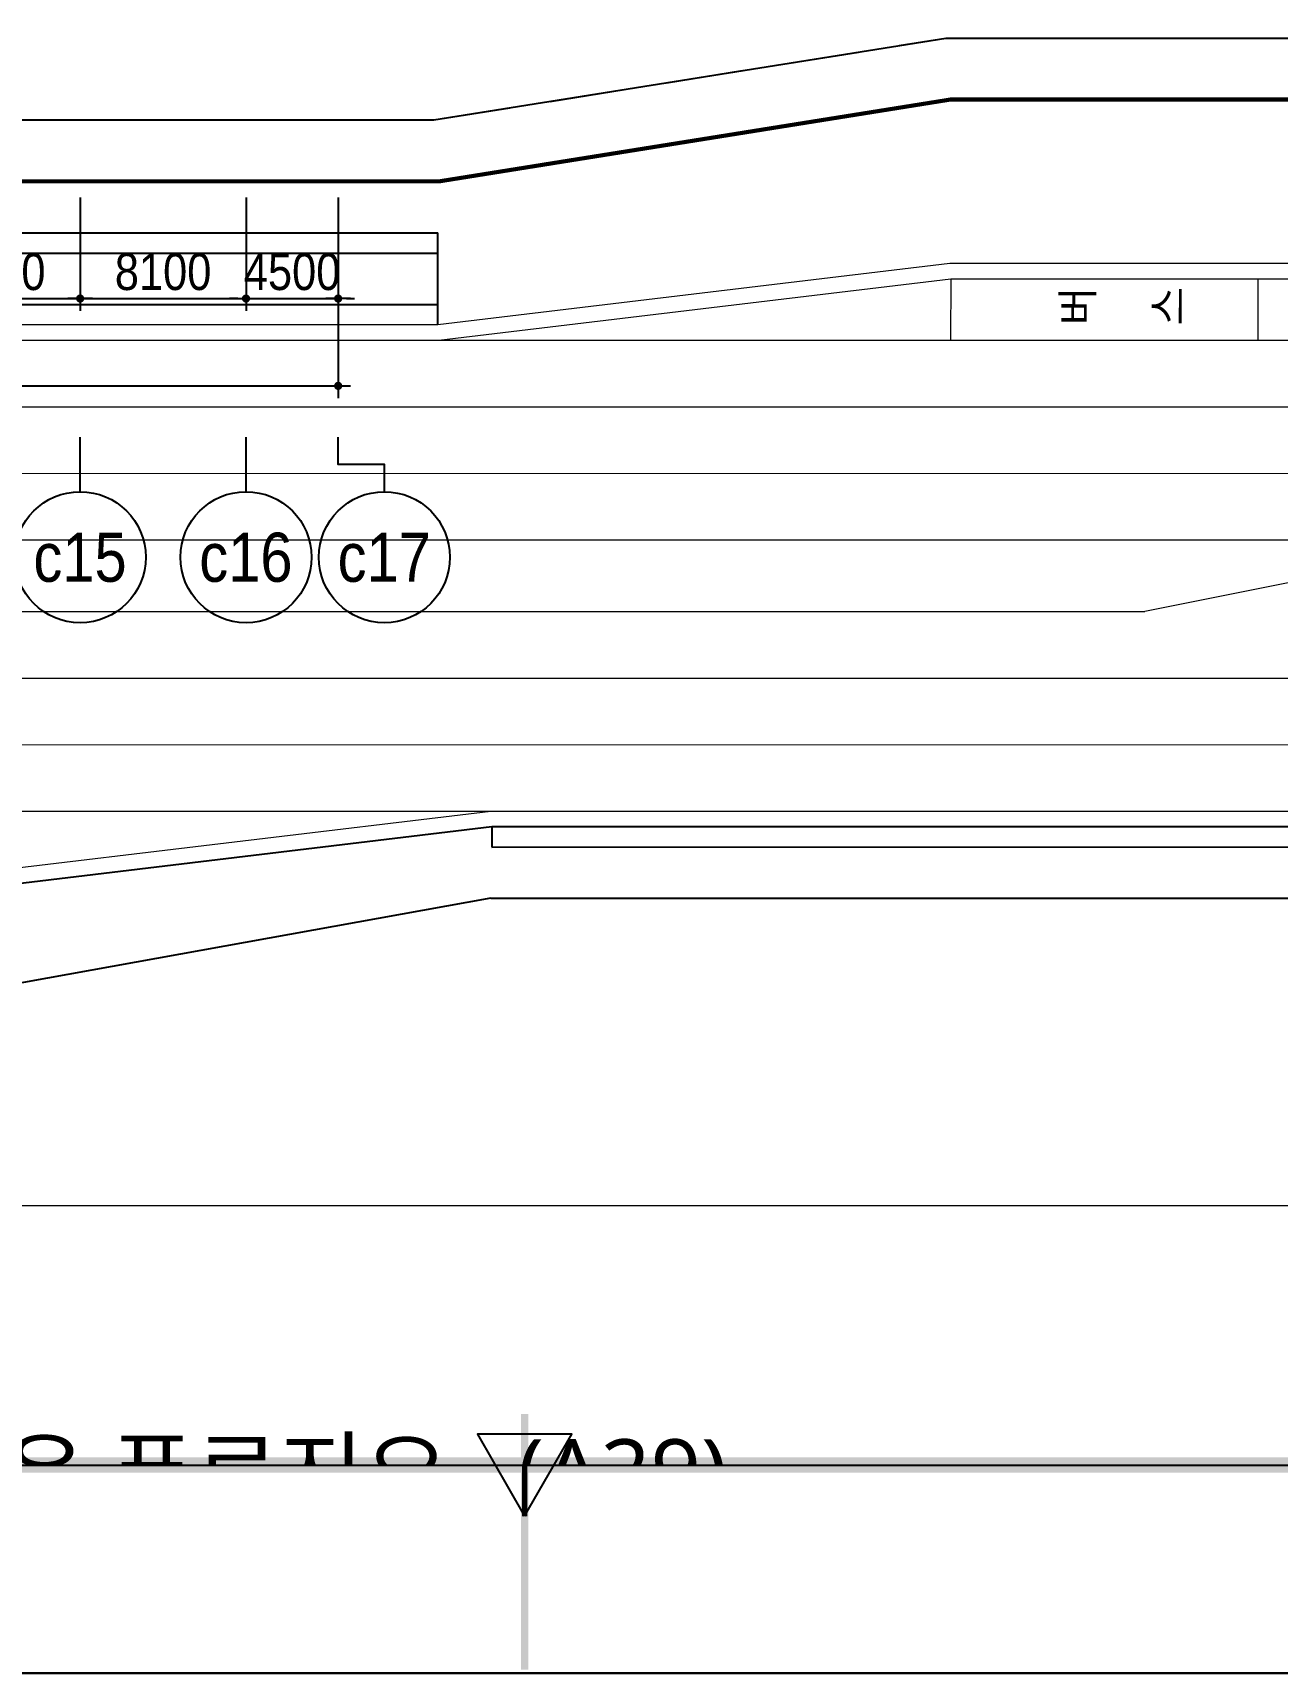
# Model space of a CAD drawing. Header units: millimetres. Extents: x 75184266 to 76346726, y -35077925 to -33679385.
# Drawn here: x 75409672 to 75470442, y -35077925 to -34997819 of the extents above; entities that cross this region are included whole.
import ezdxf
from ezdxf.enums import TextEntityAlignment as Align
from ezdxf.xclip import XClip

# ---------------------------------------------------------------- set-up
doc = ezdxf.new("R2010")
doc.units = ezdxf.units.MM
doc.header["$LTSCALE"] = 50
doc.header["$MEASUREMENT"] = 0
doc.header["$XCLIPFRAME"] = 2
doc.header["$PDMODE"] = 1
doc.header["$PDSIZE"] = -3
for name, pattern in [('PHANTOM2', [1.25, 0.625, -0.125, 0.125, -0.125, 0.125, -0.125]), ('XR-B1$0$XR-지하3층$0$HID1', [2.3, 1.5, -0.8]), ('XR-B1$0$XR-지하3층$0$PHANTOM2', [1.25, 0.625, -0.125, 0.125, -0.125, 0.125, -0.125]), ('XR-지하3층$0$ANYANG1', [11.5, 6, -1, 1, -1.5, 1, -1]), ('XR-지하3층$0$HID1', [2.3, 1.5, -0.8]), ('XR-지하3층$0$L2-2', [2.5, 1, -1.5]), ('XR-지하3층$0$PHANTOM2', [1.25, 0.625, -0.125, 0.125, -0.125, 0.125, -0.125])]:
    doc.linetypes.add(name, pattern=pattern)
doc.layers.get('0').update_dxf_attribs({"linetype": 'CONTINUOUS'})
doc.layers.get('Defpoints').update_dxf_attribs({"color": 51, "linetype": 'CONTINUOUS'})
for name, color, linetype in [('AZ-LINE', 3, 'CONTINUOUS'), ('XR-B1$0$XR-지하3층$0$-L-land1', 6, 'CONTINUOUS'), ('XR-지하3층$0$-L-land1', 6, 'CONTINUOUS'), ('XR-지하3층$0$00000-변경가로망', 7, 'CONTINUOUS'), ('XR-지하3층$0$DIM', 7, 'CONTINUOUS'), ('XR-지하3층$0$보도라인', 7, 'CONTINUOUS')]:
    doc.layers.add(name, color=color, linetype=linetype)
for name, color, linetype, plot in [('XR-B1$0$XR-지하3층$0$DEFPOINT', 142, 'CONTINUOUS', False), ('XR-기준층$0$XR-지하3층$0$DEFPOINT', 142, 'CONTINUOUS', False), ('XR-지하3층$0$DEFPOINT', 142, 'CONTINUOUS', False), ('건축', 8, 'CONTINUOUS', False)]:
    doc.layers.add(name, color=color, linetype=linetype, plot=plot)
for name, color, linetype, lineweight in [('XR-지하3층$0$$-길가장자리선', 7, 'CONTINUOUS', 0), ('XR-지하3층$0$$-중앙선', 7, 'CONTINUOUS', 0), ('XR-지하3층$0$$-차로분리', 7, 'CONTINUOUS', 0), ('XR-지하3층$0$00000-계획선', 7, 'CONTINUOUS', 0), ('XR-지하3층$0$0_plan', 7, 'CONTINUOUS', 0)]:
    doc.layers.add(name, color=color, linetype=linetype, lineweight=lineweight)
doc.styles.add('XR-지하3층$0$20110829_평면도_면적조정$0$돋움', font='')
doc.styles.add('XR-지하3층$0$@hy', font='')
doc.styles.add('XR-지하3층$0$돋움', font='', dxfattribs={"width": 0.9})
doc.styles.add('XR-지하3층$0$울릉도m', font='')
doc.styles.get('XR-지하3층$0$20110829_평면도_면적조정$0$돋움').set_extended_font_data('Dotum')
doc.styles.get('XR-지하3층$0$@hy').set_extended_font_data('@Malgun Gothic')
doc.styles.get('XR-지하3층$0$돋움').set_extended_font_data('Dotum')
doc.styles.get('XR-지하3층$0$울릉도m').set_extended_font_data('Malgun Gothic')
doc.dimstyles.new('XR-지하3층$0$20110829_평면도_면적조정$0$std_style', dxfattribs={"dimscale": 400, "dimtxt": 3, "dimasz": 1, "dimexe": 1.5, "dimexo": 2, "dimgap": 1, "dimtad": 1, "dimtoh": 1, "dimdec": 0, "dimzin": 0, "dimdsep": 46, "dimtxsty": 'XR-지하3층$0$돋움', "dimblk": 'XR-지하3층$0$20110829_평면도_면적조정$0$01420DDOT01', "dimblk1": 'XR-지하3층$0$20110829_평면도_면적조정$0$01420DDOT01', "dimblk2": 'XR-지하3층$0$20110829_평면도_면적조정$0$01420DDOT01', "dimcen": 2.5, "dimdle": 8, "dimclrd": 256, "dimclre": 256, "dimclrt": 256, "dimadec": 0, "dimazin": 0, "dimtfac": 1, "dimtdec": 0, "dimtix": 1, "dimtmove": 2, "dimatfit": 3, "dimldrblk": 'XR-지하3층$0$20110829_평면도_면적조정$0$_ClosedBlank', "dimfxl": 1, "dimtolj": 1, "dimtzin": 0, "dimlwd": -1, "dimlwe": -1, "dimarcsym": 0})

# ---------------------------------------------------------------- blocks, each defined once
blk = doc.blocks.new('바탕폼')
at = {"layer": 'AZ-LINE', "ltscale": 10}
blk.add_lwpolyline([(841, 594.71), (0, 594.71), (0, 0), (841, 0)], close=True, dxfattribs=at)
at = {"layer": 'AZ-LINE', "const_width": 1.5}
blk.add_lwpolyline([(20, 574.35), (20, 20.35), (821, 20.35), (821, 574.35)], close=True, dxfattribs=at)
at = {"layer": 'AZ-LINE'}
for points, const_width in [([(380.5, 25.36), (380.5, 0.35)], 0.7), ([(380.5, 20.35), (380.5, 15.35)], 0.5)]:
    blk.add_lwpolyline(points, dxfattribs=dict(at, const_width=const_width))
blk.add_lwpolyline([(380.5, 15.35), (385.1, 23.36), (375.9, 23.36)], close=True, dxfattribs=at)
blk = doc.blocks.new('XR-지하3층$0$20110829_평면도_면적조정$0$01420DDOT01')
blk.add_line((-1.5, 0), (1.5, 0))
at = {"const_width": 0.5}
blk.add_lwpolyline([(-0.25, 0, 1), (0.25, 0, 1)], format="xyb", close=True, dxfattribs=at)
blk = doc.blocks.new('*D261')
at = {"layer": 'Defpoints', "color": 0, "transparency": 16777216}
for p in [(75298484, -35005069, 0), (75424584, -35005069, 0), (75424584, -35015062)]:
    blk.add_point(p, dxfattribs=at)
at = {"layer": '건축'}
for p, q in [((75298484, -35005869), (75298484, -35015662)), ((75424584, -35005869), (75424584, -35015662)), ((75298884, -35015062), (75424184, -35015062))]:
    blk.add_line(p, q, dxfattribs=at)
at = {"layer": '건축', "xscale": 400, "yscale": 400, "zscale": 400, "rotation": 180}
blk.add_blockref('XR-지하3층$0$20110829_평면도_면적조정$0$01420DDOT01', (75298484, -35015062), dxfattribs=at)
at = {"layer": '건축', "xscale": 400, "yscale": 400, "zscale": 400}
blk.add_blockref('XR-지하3층$0$20110829_평면도_면적조정$0$01420DDOT01', (75424584, -35015062), dxfattribs=at)
at = {"layer": '건축', "insert": (75361534, -35013761), "char_height": 1800, "attachment_point": 5, "style": 'XR-지하3층$0$돋움'}
blk.add_mtext('\\A1;126100', dxfattribs=at)
blk = doc.blocks.new('XR-지하3층$0$20110829_평면도_면적조정$0$_ClosedBlank')
at = {"color": 0, "linetype": 'ByBlock', "lineweight": -2}
for p, q in [((-1, 0.17), (0, 0)), ((-1, 0.17), (-1, -0.17)), ((0, 0), (-1, -0.17))]:
    blk.add_line(p, q, dxfattribs=at)
blk = doc.blocks.new('*D265')
at = {"layer": 'Defpoints', "color": 0, "transparency": 16777216}
for p in [(75403884, -35005069, 0), (75411984, -35005069, 0), (75411984, -35010796)]:
    blk.add_point(p, dxfattribs=at)
at = {"layer": '건축'}
for p, q in [((75403884, -35005869), (75403884, -35011396)), ((75411984, -35005869), (75411984, -35011396)), ((75404284, -35010796), (75411584, -35010796))]:
    blk.add_line(p, q, dxfattribs=at)
at = {"layer": '건축', "xscale": 400, "yscale": 400, "zscale": 400, "rotation": 180}
blk.add_blockref('XR-지하3층$0$20110829_평면도_면적조정$0$01420DDOT01', (75403884, -35010796), dxfattribs=at)
at = {"layer": '건축', "xscale": 400, "yscale": 400, "zscale": 400}
blk.add_blockref('XR-지하3층$0$20110829_평면도_면적조정$0$01420DDOT01', (75411984, -35010796), dxfattribs=at)
at = {"layer": '건축', "insert": (75407934, -35009494), "char_height": 1800, "attachment_point": 5, "style": 'XR-지하3층$0$돋움'}
blk.add_mtext('\\A1;8100', dxfattribs=at)
blk = doc.blocks.new('*D266')
at = {"layer": 'Defpoints', "color": 0, "transparency": 16777216}
for p in [(75411984, -35005069, 0), (75420084, -35005069, 0), (75420084, -35010796)]:
    blk.add_point(p, dxfattribs=at)
at = {"layer": '건축'}
for p, q in [((75411984, -35005869), (75411984, -35011396)), ((75420084, -35005869), (75420084, -35011396)), ((75412384, -35010796), (75419684, -35010796))]:
    blk.add_line(p, q, dxfattribs=at)
at = {"layer": '건축', "xscale": 400, "yscale": 400, "zscale": 400, "rotation": 180}
blk.add_blockref('XR-지하3층$0$20110829_평면도_면적조정$0$01420DDOT01', (75411984, -35010796), dxfattribs=at)
at = {"layer": '건축', "xscale": 400, "yscale": 400, "zscale": 400}
blk.add_blockref('XR-지하3층$0$20110829_평면도_면적조정$0$01420DDOT01', (75420084, -35010796), dxfattribs=at)
at = {"layer": '건축', "insert": (75416034, -35009494), "char_height": 1800, "attachment_point": 5, "style": 'XR-지하3층$0$돋움'}
blk.add_mtext('\\A1;8100', dxfattribs=at)
blk = doc.blocks.new('*D290')
at = {"layer": 'Defpoints', "color": 0, "transparency": 16777216}
for p in [(75420084, -35005069, 0), (75424584, -35005069, 0), (75424584, -35010796)]:
    blk.add_point(p, dxfattribs=at)
at = {"layer": '건축'}
for p, q in [((75420084, -35005869), (75420084, -35011396)), ((75424584, -35005869), (75424584, -35011396)), ((75419684, -35010796), (75419284, -35010796)), ((75420084, -35010796), (75424584, -35010796)), ((75424984, -35010796), (75425384, -35010796))]:
    blk.add_line(p, q, dxfattribs=at)
at = {"layer": '건축', "xscale": 400, "yscale": 400, "zscale": 400}
blk.add_blockref('XR-지하3층$0$20110829_평면도_면적조정$0$01420DDOT01', (75420084, -35010796), dxfattribs=at)
at = {"layer": '건축', "xscale": 400, "yscale": 400, "zscale": 400, "rotation": 180}
blk.add_blockref('XR-지하3층$0$20110829_평면도_면적조정$0$01420DDOT01', (75424584, -35010796), dxfattribs=at)
at = {"layer": '건축', "insert": (75422334, -35009494), "char_height": 1800, "attachment_point": 5, "style": 'XR-지하3층$0$돋움'}
blk.add_mtext('\\A1;4500', dxfattribs=at)
blk = doc.blocks.new('11111111')
at = {"layer": 'XR-B1$0$XR-지하3층$0$-L-land1', "color": 1, "linetype": 'XR-B1$0$XR-지하3층$0$PHANTOM2', "ltscale": 200, "true_color": 0xfb0404}
blk.add_lwpolyline([(77063562, -34333155), (77066587, -34318155), (77066649, -34281009), (77069707, -34246009), (77069739, -34226894), (76980173, -34220244), (76854435, -34210909, -0.115118), (76806437, -34235824), (76800088, -34243550), (76796571, -34369510), (76803542, -34376679), (76934489, -34376677), (76959481, -34372677), (76989487, -34372677), (77004494, -34373677), (77052897, -34373675), (77063512, -34363078)], format="xyb", close=True, dxfattribs=at)
at = {"layer": 'XR-B1$0$XR-지하3층$0$DEFPOINT', "linetype": 'XR-B1$0$XR-지하3층$0$HID1', "ltscale": 50}
blk.add_lwpolyline([(77060562, -34332853), (77063587, -34317853), (77063649, -34280876), (77066707, -34245876), (77066734, -34229679), (76979951, -34223236), (76855438, -34213992, -0.110486), (76808135, -34238483), (76803058, -34244661), (76799605, -34368327), (76804810, -34373679), (76934251, -34373677), (76959243, -34369677), (76989587, -34369677), (77004594, -34370677), (77051655, -34370675), (77060514, -34361831)], format="xyb", close=True, dxfattribs=at)
blk = doc.blocks.new('XR-지하3층$0$A$C723B38EE')
at = {"layer": 'XR-지하3층$0$$-길가장자리선', "color": 8}
for points in [[(185.599, 174.921), (313.618, 174.925), (338.622, 177.925), (368.395, 177.926), (383.402, 177.927), (432.148, 177.928, 0.063862), (436.123, 178.438)], [(181.655, 151.921), (241.163, 151.923), (261.219, 148.923), (291.118, 148.924), (316.163, 151.925), (391.579, 151.927), (406.574, 148.927), (435.047, 148.928, -0.016305), (436.074, 148.895, -0.016305)]]:
    blk.add_lwpolyline(points, format="xyb", dxfattribs=at)
for points in [[(338.622, 177.925), (338.617, 174.925)], [(353.622, 177.926), (353.617, 174.926)], [(338.617, 174.925), (368.617, 174.926)]]:
    blk.add_lwpolyline(points, dxfattribs=at)
at = {"layer": 'XR-지하3층$0$$-중앙선', "color": 8}
for points in [[(270.929, 165.174), (423.1, 165.178)], [(363.1, 164.676), (348.095, 161.676)], [(195.933, 161.672), (348.095, 161.676)]]:
    blk.add_lwpolyline(points, dxfattribs=at)
at = {"layer": 'XR-지하3층$0$$-차로분리', "color": 8, "linetype": 'XR-지하3층$0$L2-2', "ltscale": 80, "flags": 128}
for points in [[(313.618, 174.925), (338.617, 174.925)], [(185.208, 171.671), (436.111, 171.678)], [(185.117, 168.421), (436.106, 168.428)], [(181.837, 158.421), (433.09, 158.428)], [(181.746, 155.171), (433.084, 155.178)], [(291.163, 151.924), (316.163, 151.925)]]:
    blk.add_lwpolyline(points, dxfattribs=at)
at = {"layer": 'XR-지하3층$0$-L-land1', "color": 1, "linetype": 'XR-지하3층$0$PHANTOM2', "ltscale": 200, "true_color": 0xfb0404}
blk.add_lwpolyline([(442.7, 226.202), (445.725, 241.203), (445.787, 278.348), (448.845, 313.348), (448.877, 332.464), (359.311, 339.113), (233.573, 348.448, -0.115118), (185.575, 323.534), (179.226, 315.808), (175.709, 189.847), (182.68, 182.678), (313.627, 182.68), (338.619, 186.68), (368.625, 186.68), (383.632, 185.681), (432.034, 185.682), (442.65, 196.28)], format="xyb", close=True, dxfattribs=at)
at = {"layer": 'XR-지하3층$0$00000-계획선', "color": 8, "ltscale": 30}
blk.add_lwpolyline([(181.869, 132.671), (422.444, 132.678)], dxfattribs=at)
at = {"layer": 'XR-지하3층$0$00000-변경가로망', "color": 8}
for points in [[(316.163, 147.675), (291.163, 143.174), (261.163, 143.173), (241.163, 147.673)], [(316.163, 147.675), (391.158, 147.677), (406.153, 144.677), (435.951, 144.678)]]:
    blk.add_lwpolyline(points, dxfattribs=at)
at = {"layer": 'XR-지하3층$0$0_plan', "color": 8}
blk.add_lwpolyline([(416.21, 382.767), (416.283, 426.909, -0.435593), (427.023, 436.865), (444.271, 435.585, -0.393153), (453.531, 425.596), (453.345, 313.145), (450.287, 278.145), (450.226, 240.747), (447.201, 225.747), (447.148, 193.653, -0.413722), (432.148, 178.678), (383.402, 178.677), (368.395, 178.676), (338.577, 178.675), (313.573, 175.675), (185.599, 175.671)], format="xyb", dxfattribs=at)
at = {"layer": 'XR-지하3층$0$DEFPOINT', "linetype": 'XR-지하3층$0$HID1', "ltscale": 50}
blk.add_lwpolyline([(439.7, 226.504), (442.725, 241.504), (442.787, 278.481), (445.845, 313.481), (445.872, 329.678), (359.089, 336.121), (234.575, 345.365, -0.110486), (187.273, 320.874), (182.196, 314.697), (178.743, 191.031), (183.947, 185.678), (313.388, 185.68), (338.38, 189.68), (368.725, 189.68), (383.732, 188.681), (430.793, 188.682), (439.652, 197.526)], format="xyb", close=True, dxfattribs=at)
at = {"layer": 'XR-지하3층$0$보도라인', "color": 8, "linetype": 'Continuous', "flags": 128}
for points in [[(183.318, 180.171), (313.573, 180.175)], [(313.573, 175.675), (313.573, 180.175)], [(183.319, 179.171), (313.573, 179.175)], [(183.319, 176.671), (313.573, 176.675)], [(316.208, 151.175), (316.208, 150.175)], [(316.208, 150.175), (391.405, 150.177), (406.401, 147.177), (435.047, 147.178)]]:
    blk.add_lwpolyline(points, dxfattribs=at)
blk.add_lwpolyline([(241.107, 151.173), (261.163, 148.173), (291.163, 148.174), (316.208, 151.175), (391.504, 151.177), (406.5, 148.177), (435.047, 148.178, -0.414705), (450.048, 133.153), (449.967, 84.498), (449.943, 69.499), (449.893, 39.635), (452.852, 14.634), (452.829, 0.609)], format="xyb", dxfattribs=at)
at = {"layer": 'XR-지하3층$0$$-길가장자리선', "color": 8, "style": 'XR-지하3층$0$@hy', "oblique": 360, "width": 1}
blk.add_text('버     스', height=1.5, rotation=359.90538, dxfattribs=at).set_placement((346.924, 176.652), align=Align.MIDDLE_CENTER)
at = {"layer": 'XR-지하3층$0$DIM', "color": 3, "style": 'XR-지하3층$0$울릉도m', "width": 1.1}
blk.add_text('대우 푸르지오   (A29)', height=3, rotation=0, dxfattribs=at).set_placement((307.936, 119.757), align=Align.MIDDLE_CENTER)

msp = doc.modelspace()

# ---------------------------------------------------------------- linework, layer by layer
at = {"layer": 'XR-기준층$0$XR-지하3층$0$DEFPOINT', "ltscale": 0.5}
for points in [[(75663667, -35077925.1), (75243667, -35077925.1), (75243667, -34780925.1), (75663667, -34780925.1)], [(75663669.1, -35077925.1), (75243669.1, -35077925.1), (75243669.1, -34780925.1), (75663669.1, -34780925.1)]]:
    msp.add_lwpolyline(points, close=True, dxfattribs=at)
at = {"layer": '건축'}
for p, q in [((75411984.1, -35020228.9), (75411984.1, -35017562.2)), ((75420084.1, -35020228.9), (75420084.1, -35017562.3))]:
    msp.add_line(p, q, dxfattribs=at)
at = {"layer": '건축', "linetype": 'PHANTOM2', "ltscale": 50, "const_width": 200}
msp.add_lwpolyline([(75558575, -34961553.7), (75561600, -34946553.7), (75561662, -34909408.3), (75564720.4, -34874408.3), (75564752.3, -34855292.5), (75475186.2, -34848643), (75349448.2, -34839308.1, -0.1151176), (75301449.9, -34864222.7), (75295101, -34871948.7), (75291583.8, -34997908.7), (75298555.5, -35005077.8), (75429502.2, -35005076.4), (75454494.2, -35001076.2), (75484500.6, -35001075.9), (75499507.3, -35002075.7), (75547909.7, -35002074.4), (75558525.1, -34991476.6)], format="xyb", close=True, dxfattribs=at)
at = {"layer": '건축', "linetype": 'XR-지하3층$0$ANYANG1'}
msp.add_lwpolyline([(75558575, -34961553.7), (75561600, -34946553.7), (75561662, -34909408.3), (75564720.4, -34874408.3), (75564752.3, -34855292.5), (75475186.2, -34848643), (75349448.2, -34839308.1, -0.1151176), (75301449.9, -34864222.7), (75295101, -34871948.7), (75291583.8, -34997908.7), (75298555.5, -35005077.8), (75429502.2, -35005076.4), (75454494.2, -35001076.2), (75484500.6, -35001075.9), (75499507.3, -35002075.7), (75547909.7, -35002074.4), (75558525.1, -34991476.6)], format="xyb", close=True, dxfattribs=at)
at = {"layer": '건축', "ltscale": 0.5}
msp.add_lwpolyline([(75426840.6, -35020229.1), (75426840.6, -35018895.8), (75424584.1, -35018895.8), (75424584.1, -35017562.4)], dxfattribs=at)
at = {"layer": '건축'}
for centre in [(75411984.1, -35023428.9), (75420084.1, -35023428.9), (75426840.6, -35023429.1)]:
    msp.add_circle(centre, 3200, dxfattribs=at)

# ---------------------------------------------------------------- block references
at = {"layer": 'AZ-LINE', "xscale": 499.40546941707, "yscale": 499.40546941707, "zscale": 499.40546941707}
msp.add_blockref('바탕폼', (75243667, -35077925.1), dxfattribs=at)
at = {"layer": '건축', "ltscale": 0.5}
ref = msp.add_blockref('XR-지하3층$0$A$C723B38EE', (75115875.3, -35187756.2), dxfattribs=dict(at, xscale=999.9999999999998, yscale=999.9999999999998, zscale=999.9999999999998))
XClip(ref).set_block_clipping_path([(137.7798442268, 119.9958357572), (497.8511876765, 396.6664658143)])
at = {"layer": '건축'}
msp.add_blockref('11111111', (-1504986.9, -628399), dxfattribs=at)

# ---------------------------------------------------------------- texts
at = {"layer": '건축', "style": 'XR-지하3층$0$20110829_평면도_면적조정$0$돋움', "width": 0.9}
for s, p in [('c15', (75411978, -35023428.9)), ('c16', (75420078, -35023428.9)), ('c17', (75426834.5, -35023429.1))]:
    msp.add_text(s, height=2400, dxfattribs=at).set_placement(p, align=Align.MIDDLE_CENTER)

# ---------------------------------------------------------------- dimensions: what is measured, and where the dimension line sits
at = {"layer": '건축'}
for base, p1, p2, picture, middle in [((75424584.2, -35015062.3), (75298484.2, -35005068.8, 0), (75424584.2, -35005068.8, 0), '*D261', (75361534.2, -35013761)), ((75411984.2, -35010795.6), (75403884.2, -35005068.8, 0), (75411984.2, -35005068.8, 0), '*D265', (75407934.2, -35009494.4)), ((75420084.2, -35010795.6), (75411984.2, -35005068.8, 0), (75420084.2, -35005068.8, 0), '*D266', (75416034.2, -35009494.4)), ((75424584.2, -35010795.6), (75420084.2, -35005068.8, 0), (75424584.2, -35005068.8, 0), '*D290', (75422334.2, -35009494.4))]:
    dim = msp.add_linear_dim(base=base, p1=p1, p2=p2, dimstyle='XR-지하3층$0$20110829_평면도_면적조정$0$std_style', override={"dimtxt": 4.5}, dxfattribs=at)
    dim.commit()
    dim.dimension.update_dxf_attribs({"geometry": picture, "text_midpoint": middle})

doc.saveas('drawing.dxf')
